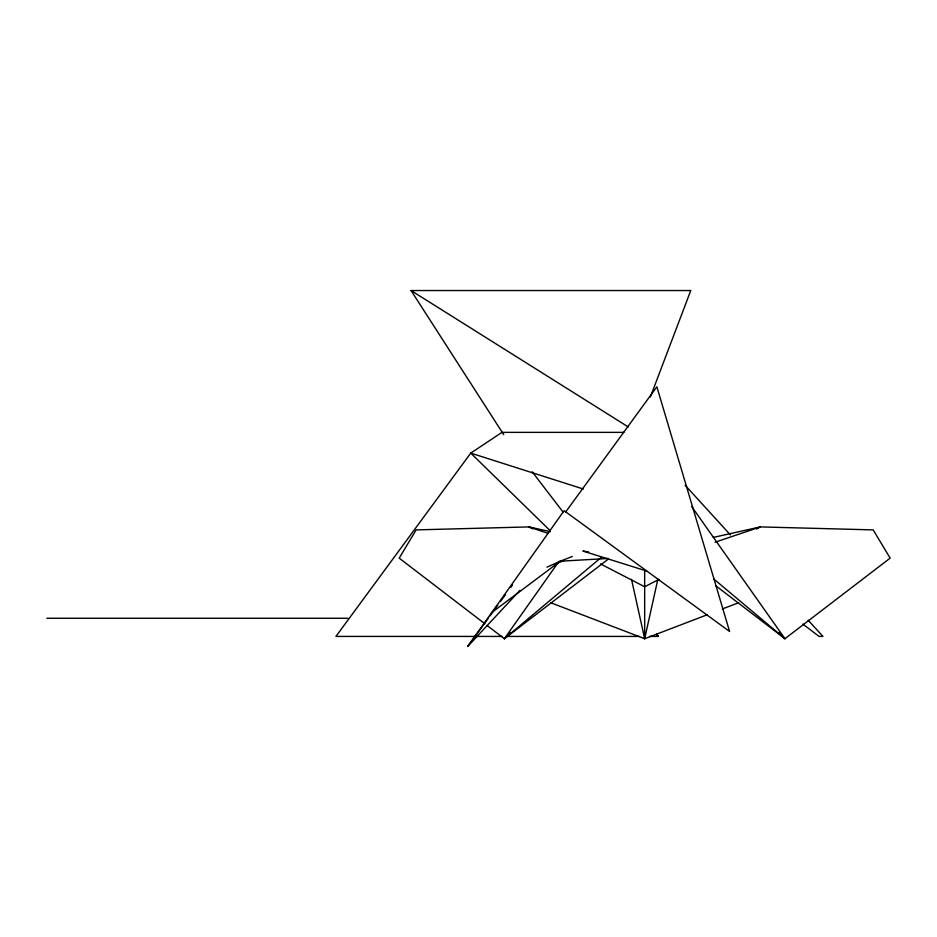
<?xml version="1.0" encoding="UTF-8"?>
<svg xmlns="http://www.w3.org/2000/svg" width="937" height="937" viewBox="0 0 937 937"><rect width="100%" height="100%" fill="white"/><g stroke="black" fill="none" stroke-linecap="round" stroke-linejoin="round"><path stroke-width="1.41" d="M550.698 602.725L644.668 638.706L657.844 579.347M650.395 396.913L690.768 290.54L411.05 290.54L503.731 434.686M487.146 625.494L504.387 638.706L558.991 561.333M519.894 590.415L467.715 646.46L564.121 510.677L729.595 631.479L656.86 386.782L565.725 511.895M467.715 646.46L488.353 618.127M490.063 615.773L497.805 605.15M500.381 601.601L505.547 594.526M510.7 587.44L512.422 585.086M608.464 558.991L504.387 638.706L510.442 632.475M504.387 638.706L601.062 557.585M715.95 585.871L784.948 638.706L890.15 558.124L873.179 529.897L760.375 526.91L713.268 537.416M491.82 612.517L560.244 561.204L572.331 556.473M658.969 579.359L644.668 586.761L600.465 563.898M756.475 528.925L760.375 526.91L715.072 542.218M546.939 567.19L560.244 561.204L608.254 558.464M555.032 564.215L563.067 560.912M631.503 579.347L644.668 638.706L707.318 614.719M722.298 608.98L738.637 602.725M623.878 432.367L501.951 432.367L470.761 453.11L335.926 636.422L502.279 636.422M46.85 618.256L347.756 618.256M506.659 636.422L639.444 636.422M649.657 636.422L658.406 636.422L656.638 634.103M588.577 551.893L582.873 551.038L646.858 571.078M550.37 531.689L528.96 526.91L416.157 529.897L399.185 558.124L484.851 623.737M583.282 488.997L470.761 453.11L549.984 530.518M548.18 533.399L528.96 526.91L532.86 528.925M411.05 290.54L628.294 426.944M802.845 624.077L819.079 636.422L822.932 636.422L808.174 620.235M713.83 579.031L784.948 638.706L691.705 506.577M656.322 634.384L658.406 636.422M778.893 632.475L784.948 638.706M685.158 485.272L730.427 534.933M532.181 471.791L563.289 512.363M644.668 570.703L644.668 638.706"/></g></svg>
